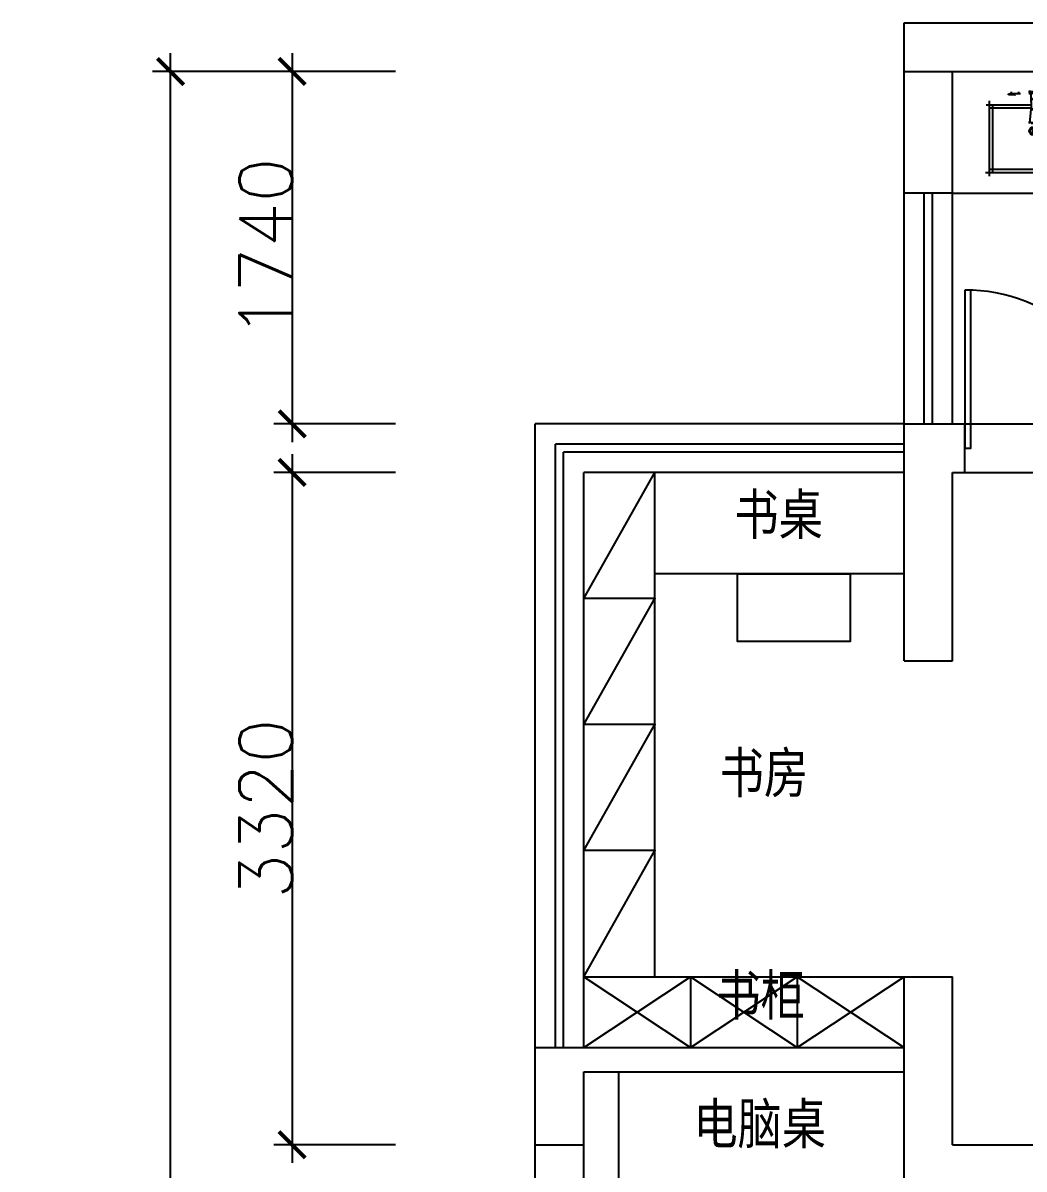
# Model space of a CAD drawing. Header units: millimetres. Extents: x -2231407 to 1513712, y -2704583 to 257.
# Drawn here: x 587957 to 592898, y -1347796 to -1342136 of the extents above; entities that cross this region are included whole.
import ezdxf

# ---------------------------------------------------------------- set-up
doc = ezdxf.new("R2010")
doc.units = ezdxf.units.MM
doc.layers.add('IBS-Refe', color=50, linetype='Continuous')
doc.styles.get("Standard").update_dxf_attribs({"font": 'txt', "bigfont": 'gbcbig.shx'})
doc.styles.add('仿宋', font='', dxfattribs={"width": 0.8})
doc.styles.add('说明文字', font='', dxfattribs={"width": 0.75})
doc.styles.get('仿宋').set_extended_font_data('仿宋_GB2312')
doc.styles.get('说明文字').set_extended_font_data('SimSun')
doc.dimstyles.new('1--100', dxfattribs={"dimscale": 100, "dimtxt": 2.5, "dimasz": 0.8, "dimexe": 1, "dimexo": 0.1, "dimgap": 1, "dimtad": 3, "dimdec": 4, "dimrnd": 5, "dimzin": 0, "dimdsep": 46, "dimtxsty": '说明文字', "dimblk": 'ARCHTICK', "dimcen": 0.13, "dimazin": 0, "dimtfac": 1, "dimtdec": 4, "dimtix": 1, "dimtmove": 2, "dimatfit": 3, "dimldrblk": '0定义箭头', "dimfxl": 5, "dimfxlon": 1, "dimtvp": 1, "dimtolj": 1, "dimtzin": 0, "dimarcsym": 0})
doc.dimstyles.new('ISO-25$0', dxfattribs={"dimscale": 0, "dimtxt": 60, "dimasz": 30, "dimexe": 15, "dimexo": 15, "dimtad": 1, "dimdec": 4, "dimlunit": 6, "dimtxsty": 'Standard', "dimblk": 'ARCHTICK', "dimblk1": 'ARCHTICK', "dimblk2": 'ARCHTICK', "dimsah": 1, "dimcen": 3, "dimdle": 3, "dimse2": 1, "dimsd2": 1, "dimadec": 0, "dimazin": 0, "dimtfac": 1, "dimtdec": 4, "dimtmove": 0, "dimatfit": 3, "dimldrblk": 'DOT', "dimfxl": 1, "dimtolj": 1, "dimtzin": 0, "dimarcsym": 0})

# ---------------------------------------------------------------- blocks, each defined once
blk = doc.blocks.new('A$C9808678f')
at = {"color": 8}
for p, q in [((87.6, 308.7), (87.6, 595.9)), ((107.6, 308.7), (107.6, 566.8)), ((487.6, 571.3), (487.6, 29.4)), ((507.6, 593.7), (507.6, 0)), ((62.2, 565.2), (526.6, 565.2)), ((87.9, 545.2), (506.5, 545.2)), ((7.6, 432.3), (25.3, 432.3)), ((19, 439.6), (19, 381.3)), ((21.3, 448.3), (21.3, 412.6)), ((27.2, 448.3), (21.3, 448.3)), ((27.2, 410.3), (27.2, 448.3)), ((7.6, 387.1), (24.3, 387.1)), ((19, 412.6), (21.3, 412.6)), ((19, 406.9), (23.7, 406.9)), ((1.5, 317.9), (25.3, 317.9)), ((7.6, 323), (7.6, 265.7)), ((19, 323), (19, 266.7)), ((70.7, 308.7), (21, 308.7)), ((70.7, 308.7), (117.4, 308.7)), ((113, 281.8), (113, 308.7)), ((115.1, 312.1), (203.6, 320.1)), ((117.4, 276.4), (117.4, 314.7)), ((197.6, 309.6), (197.6, 327.6)), ((197.6, 280.9), (197.6, 309.6)), ((201.1, 309.6), (197.6, 309.6)), ((201.1, 280.9), (201.1, 309.6)), ((235.8, 308.6), (262.7, 281.6)), ((235.8, 281.6), (262.7, 308.6)), ((0, 272.6), (24.8, 272.6)), ((19, 149.1), (19, 215)), ((70.7, 281.8), (21, 281.8)), ((70.7, 281.8), (117.4, 281.8)), ((87.6, 3), (87.6, 281.8)), ((107.6, 29.4), (107.6, 281.8)), ((114.9, 278.4), (203.1, 270.4)), ((201.1, 280.9), (197.6, 280.9)), ((197.6, 280.9), (197.6, 264.7)), ((7.6, 203.4), (24.8, 203.4)), ((7.6, 158.1), (24.3, 158.1)), ((19, 183.6), (23.7, 183.6)), ((19, 177.9), (21.3, 177.9)), ((21.3, 142.2), (21.3, 177.9)), ((27.2, 142.2), (21.3, 142.2)), ((27.2, 180.2), (27.2, 142.2)), ((527.7, 25.2), (63.5, 25.2)), ((504.4, 45.2), (93.1, 45.2))]:
    blk.add_line(p, q, dxfattribs=at)
for centre, radius in [((249.4, 295.2), 25.5), ((249.2, 295.1), 19)]:
    blk.add_circle(centre, radius, dxfattribs=at)
for centre, radius, start, end in [((23.7, 410.3), 3.43, 270, 0), ((21, 295.2), 13.4, 90, 98.43072), ((64.2, 295.2), 13.4, 90, 270), ((21, 295.2), 13.4, 261.56928, 270), ((23.7, 180.2), 3.43, 0, 90)]:
    blk.add_arc(centre, radius, start, end, dxfattribs=at)
blk = doc.blocks.new('_ArchTick')
at = {"color": 0, "linetype": 'ByBlock', "const_width": 0.15}
blk.add_lwpolyline([(-0.5, -0.5), (0.5, 0.5)], dxfattribs=at)
blk = doc.blocks.new('*D148')
at = {"color": 250, "lineweight": -2}
for p, q in [((589285.3, -1342285.9), (589285.3, -1344205.9)), ((589795.3, -1342375.9), (589195.3, -1342375.9)), ((589795.3, -1344115.9), (589195.3, -1344115.9))]:
    blk.add_line(p, q, dxfattribs=at)
at = {"layer": 'Defpoints', "color": 0}
for p in [(589885.3, -1342375.9), (589285.3, -1344115.9), (589885.3, -1344115.9)]:
    blk.add_point(p, dxfattribs=at)
at = {"color": 250, "lineweight": -2, "xscale": 130, "yscale": 130, "zscale": 130}
for p, rotation in [((589285.3, -1342375.9), 90), ((589285.3, -1344115.9), 270)]:
    blk.add_blockref('_ArchTick', p, dxfattribs=dict(at, rotation=rotation))
at = {"color": 0, "insert": (589154.7, -1343245.9), "char_height": 260, "attachment_point": 5, "rotation": 90}
blk.add_mtext('1740', dxfattribs=at)
blk = doc.blocks.new('*D149')
at = {"color": 250, "lineweight": -2}
for p, q in [((589285.3, -1344265.9), (589285.3, -1347765.9)), ((589795.3, -1344355.9), (589195.3, -1344355.9)), ((589795.3, -1347675.9), (589195.3, -1347675.9))]:
    blk.add_line(p, q, dxfattribs=at)
at = {"layer": 'Defpoints', "color": 0}
for p in [(589885.3, -1344355.9), (589285.3, -1347675.9), (589885.3, -1347675.9)]:
    blk.add_point(p, dxfattribs=at)
at = {"color": 250, "lineweight": -2, "xscale": 130, "yscale": 130, "zscale": 130}
for p, rotation in [((589285.3, -1344355.9), 90), ((589285.3, -1347675.9), 270)]:
    blk.add_blockref('_ArchTick', p, dxfattribs=dict(at, rotation=rotation))
at = {"color": 0, "insert": (589154.7, -1346015.9), "char_height": 260, "attachment_point": 5, "rotation": 90}
blk.add_mtext('3320', dxfattribs=at)
blk = doc.blocks.new('*D152')
at = {"color": 250, "lineweight": -2}
for p, q in [((588685.3, -1354607.9), (588685.3, -1342285.9)), ((589195.3, -1342375.9), (588595.3, -1342375.9)), ((589195.3, -1354517.9), (588595.3, -1354517.9))]:
    blk.add_line(p, q, dxfattribs=at)
at = {"layer": 'Defpoints', "color": 0}
for p in [(588685.3, -1342375.9), (589285.3, -1342375.9), (589285.3, -1354517.9)]:
    blk.add_point(p, dxfattribs=at)
at = {"color": 250, "lineweight": -2, "xscale": 130, "yscale": 130, "zscale": 130}
for p, rotation in [((588685.3, -1342375.9), 90), ((588685.3, -1354517.9), 270)]:
    blk.add_blockref('_ArchTick', p, dxfattribs=dict(at, rotation=rotation))
at = {"color": 0, "insert": (588554.7, -1348446.9), "char_height": 260, "attachment_point": 5, "rotation": 90}
blk.add_mtext('12142', dxfattribs=at)
blk = doc.blocks.new('*D543')
at = {"color": 1, "lineweight": -2, "ltscale": 3}
for p, q in [((731780.3, -1347275.9), (731780.3, -1347195.9)), ((731780.3, -1347275.9), (731680.3, -1347275.9)), ((731780.3, -1347275.9), (731780.3, -1347675.9)), ((731280.3, -1347675.9), (731880.3, -1347675.9)), ((731780.3, -1347675.9), (731780.3, -1347755.9))]:
    blk.add_line(p, q, dxfattribs=at)
at = {"layer": 'Defpoints', "color": 0, "ltscale": 3}
for p in [(731780.3, -1347275.9), (-2231406.8, -1347675.9), (731780.3, -1347675.9)]:
    blk.add_point(p, dxfattribs=at)
at = {"color": 1, "lineweight": -2, "ltscale": 3, "xscale": 80, "yscale": 80, "zscale": 80}
for p, rotation in [((731780.3, -1347275.9), 270), ((731780.3, -1347675.9), 90)]:
    blk.add_blockref('_ArchTick', p, dxfattribs=dict(at, rotation=rotation))
at = {"color": 2, "ltscale": 3, "insert": (731555.3, -1347475.9), "char_height": 250, "attachment_point": 5, "rotation": 90, "style": '说明文字'}
blk.add_mtext('\\A1;400', dxfattribs=at)
blk = doc.blocks.new('0定义箭头')
at = {"layer": 'IBS-Refe', "color": 3}
for p, q in [((-1.435, 1.148), (-1.09, 1.437)), ((-1.09, 1.437), (0, 0)), ((-1.435, 1.148), (-0.369, 0)), ((-0.369, 0), (-2.127, 0)), ((-1.435, -1.148), (-0.369, 0)), ((-1.09, -1.437), (0, 0)), ((-1.435, -1.148), (-1.09, -1.437))]:
    blk.add_line(p, q, dxfattribs=at)
for points in [[(-1.435, 1.148), (-1.09, 1.437), (-0.369, 0), (0, 0)], [(-1.435, -1.148), (-1.09, -1.437), (-0.369, 0), (0, 0)]]:
    blk.add_solid(points, dxfattribs=at)

msp = doc.modelspace()

# ---------------------------------------------------------------- linework, layer by layer
at = {"ltscale": 3}
for p, q in [((592305.32054, -1342135.94222), (598395.32054, -1342135.94222)), ((592305.32054, -1342375.94222), (592305.32054, -1342135.94222)), ((592305.32054, -1342375.94222), (595150.32054, -1342375.94222)), ((592305.32054, -1344115.94222), (592605.32054, -1344115.94222)), ((592305.32054, -1345285.94222), (592305.32054, -1344115.94222)), ((592605.32054, -1344355.94222), (592605.32054, -1344115.94222)), ((592545.32054, -1344355.94222), (592605.32054, -1344355.94222)), ((592545.32054, -1345285.94222), (592545.32054, -1344355.94222)), ((592305.32054, -1345285.94222), (592545.32054, -1345285.94222)), ((592305.32054, -1346845.94222), (592545.32054, -1346845.94222)), ((592305.32054, -1347915.94222), (592305.32054, -1346845.94222)), ((592545.32054, -1347675.94222), (592545.32054, -1346845.94222)), ((590485.32054, -1347675.94222), (590725.32054, -1347675.94222)), ((590485.32054, -1347915.94222), (590485.32054, -1347675.94222)), ((590725.32054, -1347915.94222), (590725.32054, -1347675.94222)), ((592545.32054, -1347675.94222), (596070.32054, -1347675.94222))]:
    msp.add_line(p, q, dxfattribs=at)
at = {"color": 1, "ltscale": 3}
for p, q in [((592305.32054, -1342975.94222), (592305.32054, -1342375.94222)), ((592545.32054, -1342975.94222), (592545.32054, -1342375.94222)), ((592545.32054, -1342975.94222), (592305.32054, -1342975.94222)), ((590485.32054, -1347195.94222), (592305.32054, -1347195.94222)), ((590485.32054, -1347675.94222), (590485.32054, -1347195.94222)), ((590725.32054, -1347315.94222), (592305.32054, -1347315.94222)), ((590725.32054, -1347675.94222), (590725.32054, -1347315.94222))]:
    msp.add_line(p, q, dxfattribs=at)
at = {"color": 8}
for p, q in [((592305.32054, -1344115.94222), (592305.32054, -1342975.94222)), ((592545.32054, -1344115.94222), (592545.32054, -1342975.94222)), ((590485.32054, -1347195.94222), (590485.32054, -1344115.94222)), ((590485.32054, -1347195.94222), (590485.32054, -1344115.94222)), ((592305.32054, -1344115.94222), (590485.32054, -1344115.94222)), ((592605.32054, -1344115.94222), (593385.32054, -1344115.94222)), ((590725.32054, -1347195.94222), (590725.32054, -1344355.94222)), ((592305.32054, -1344355.94222), (590725.32054, -1344355.94222)), ((590725.32054, -1344978.44222), (591075.32054, -1344355.94222)), ((592605.32054, -1344355.94222), (593385.32054, -1344355.94222)), ((591075.32054, -1344978.44222), (590725.32054, -1344978.44222)), ((590725.32054, -1345600.94222), (591075.32054, -1344978.44222)), ((591075.32054, -1345600.94222), (590725.32054, -1345600.94222)), ((590725.32054, -1346223.44222), (591075.32054, -1345600.94222)), ((591075.32054, -1346223.44222), (590725.32054, -1346223.44222)), ((590725.32054, -1346845.94222), (591075.32054, -1346223.44222)), ((591251.9872, -1346845.94222), (591251.9872, -1347195.94222)), ((591778.65387, -1346845.94222), (591778.65387, -1347195.94222))]:
    msp.add_line(p, q, dxfattribs=at)
at = {"color": 4}
for p, q in [((592405.32054, -1344115.94222), (592405.32054, -1342975.94222)), ((592445.32054, -1344115.94222), (592445.32054, -1342975.94222)), ((592545.32054, -1342975.94222), (593945.32054, -1342975.94222)), ((590585.32054, -1347195.94222), (590585.32054, -1344215.94222)), ((592305.32054, -1344215.94222), (590585.32054, -1344215.94222)), ((590625.32054, -1347195.94222), (590625.32054, -1344255.94222)), ((592305.32054, -1344255.94222), (590625.32054, -1344255.94222)), ((591075.32054, -1346845.94222), (591075.32054, -1344355.94222)), ((592305.32054, -1344855.94222), (591075.32054, -1344855.94222)), ((590725.32054, -1346845.94222), (592305.32054, -1346845.94222)), ((590897.84183, -1348265.94222), (590897.84183, -1347315.94222))]:
    msp.add_line(p, q, dxfattribs=at)
for points in [[(592605.32054, -1343455.94222), (592605.32054, -1344235.94222), (592635.32054, -1344235.94222), (592635.32054, -1343455.94222)], [(591482.92474, -1344855.94222), (592038.78822, -1344855.94222), (592038.78822, -1345191.35486), (591482.92474, -1345191.35486)]]:
    msp.add_lwpolyline(points, close=True, dxfattribs=at)
at = {"color": 8}
for points in [[(590725.32054, -1347195.94222), (591251.9872, -1346845.94222), (591778.65387, -1347195.94222), (592305.32054, -1346845.94222)], [(590725.32054, -1346845.94222), (591251.9872, -1347195.94222), (591778.65387, -1346845.94222), (592305.32054, -1347195.94222)]]:
    msp.add_lwpolyline(points, dxfattribs=at)
msp.add_arc((592620.32054, -1344220.94222), 765.14704, 358.87669729, 91.12330271, dxfattribs=at)
at = {"color": 7}
for p in [(591075.32054, -1344978.44222), (591075.32054, -1345600.94222), (591075.32054, -1346223.44222)]:
    msp.add_point(p, dxfattribs=at)

# ---------------------------------------------------------------- block references
at = {"xscale": 0.8, "yscale": 0.8, "zscale": 0.8, "rotation": 270}
msp.add_blockref('A$C9808678f', (592707.8408, -1342469.89645), dxfattribs=at)

# ---------------------------------------------------------------- texts
at = {"color": 3, "char_height": 200, "width": 7213.2680131, "attachment_point": 1, "style": '仿宋'}
for s, insert in [('{\\fNSimSun|b0|i0|c134|p49;\\C256;书桌}', (591468.5406, -1344463.1927)), ('{\\fNSimSun|b0|i0|c134|p49;\\C256;书房}', (591395.58185, -1345738.38504)), ('{\\fNSimSun|b0|i0|c134|p49;\\C256;书柜}', (591379.83674, -1346836.96814)), ('{\\fNSimSun|b0|i0|c134|p49;\\C256;电脑桌}', (591265.75896, -1347471.67112))]:
    msp.add_mtext(s, dxfattribs=dict(at, insert=insert))

# ---------------------------------------------------------------- dimensions: what is measured, and where the dimension line sits
for base, p1, p2, picture, middle in [((588685.32054, -1342375.94222), (589285.32054, -1354517.94222), (589285.32054, -1342375.94222), '*D152', (588554.69554, -1348446.94222)), ((589285.32054, -1344115.94222), (589885.32054, -1342375.94222), (589885.32054, -1344115.94222), '*D148', (589154.69554, -1343245.94222)), ((589285.32054, -1347675.94222), (589885.32054, -1344355.94222), (589885.32054, -1347675.94222), '*D149', (589154.69554, -1346015.94222))]:
    dim = msp.add_linear_dim(base=base, p1=p1, p2=p2, angle=90, dimstyle='ISO-25$0', override={"dimscale": 1, "dimtxt": 260, "dimasz": 130, "dimexe": 90, "dimexo": 90, "dimdec": 0, "dimlunit": 2, "dimsah": 0, "dimcen": 2.5, "dimdle": 90, "dimse2": 0, "dimsd2": 0, "dimtdec": 0, "dimldrblk": 'ArchTick', "dimtolj": 0, "dimtzin": 8})
    dim.commit()
    dim.dimension.update_dxf_attribs({"geometry": picture, "text_midpoint": middle})
at = {"color": 1, "ltscale": 3}
dim = msp.add_linear_dim(base=(731780.32054, -1347675.94222), p1=(731780.32054, -1347275.94222), p2=(-2231406.80054, -1347675.94222), angle=90, dimstyle='1--100', override={"dimarcsym": 1}, dxfattribs=at)
dim.commit()
dim.dimension.update_dxf_attribs({"geometry": '*D543', "text_midpoint": (731555.32054, -1347475.94222)})

doc.saveas('drawing.dxf')
